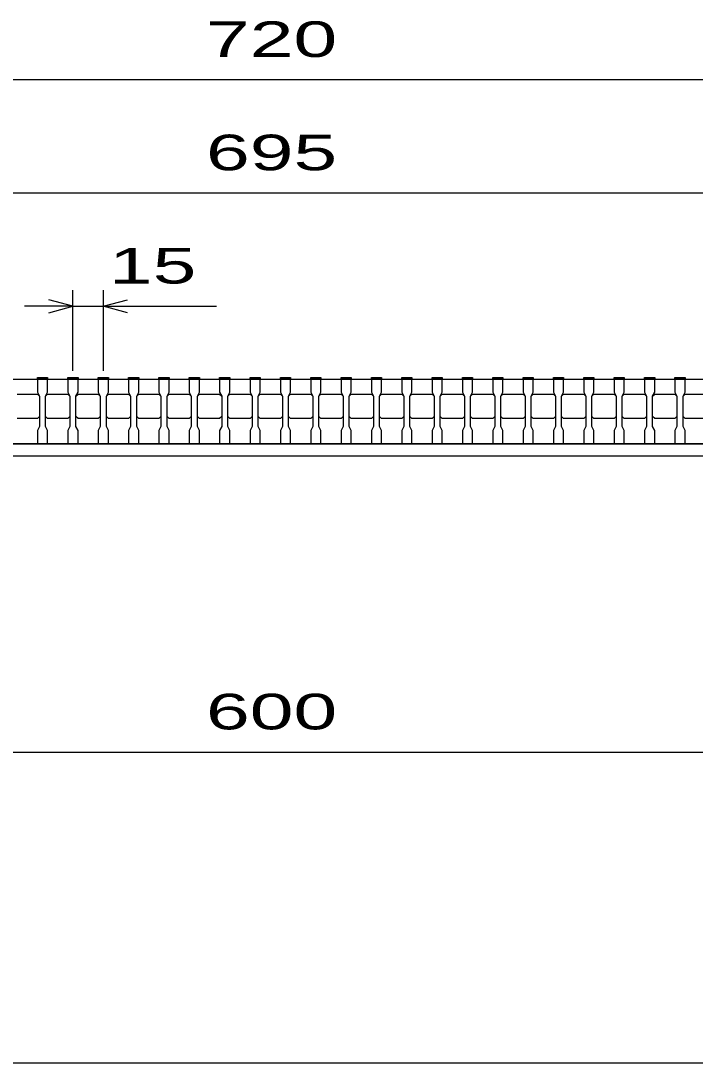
# Model space of a CAD drawing. Units: millimetres, scale not verified. Extents: x -1456 to 1385, y -1026 to 843.
# Drawn here: x -868 to -535, y -917 to -402 of the extents above; entities that cross this region are included whole.
import ezdxf
from ezdxf.enums import TextEntityAlignment as Align

# ---------------------------------------------------------------- set-up
doc = ezdxf.new("R2010")
doc.units = ezdxf.units.MM
doc.header["$LTSCALE"] = 8
for name, color, linetype, lineweight in [('0_2', 150, 'Continuous', 25), ('16', 3, 'Continuous', 25), ('19', 6, 'Continuous', 25), ('22', 4, 'Continuous', 25)]:
    doc.layers.add(name, color=color, linetype=linetype, lineweight=lineweight)
doc.styles.add('ベクトル', font='')
doc.styles.get('ベクトル').set_extended_font_data('ベクトル')

msp = doc.modelspace()

# ---------------------------------------------------------------- linework, layer by layer
at = {"layer": '0_2'}
msp.add_line((1384.8, -917.2), (-1383.2, -917.2), dxfattribs=at)
at = {"layer": '16'}
for p, q in [((-1085, -579), (-390, -579)), ((-860, -579), (-860, -578.3)), ((-860, -578.3), (-855, -578.3)), ((-860, -579), (-860, -585.5)), ((-855, -579), (-860, -579)), ((-855, -578.3), (-855, -579)), ((-855, -585.5), (-855, -579)), ((-845, -579), (-845, -578.3)), ((-845, -578.3), (-840, -578.3)), ((-845, -579), (-845, -585.5)), ((-840, -579), (-845, -579)), ((-840, -578.3), (-840, -579)), ((-840, -585.5), (-840, -579)), ((-830, -579), (-830, -578.3)), ((-830, -578.3), (-825, -578.3)), ((-830, -579), (-830, -585.5)), ((-825, -579), (-830, -579)), ((-825, -578.3), (-825, -579)), ((-825, -585.5), (-825, -579)), ((-815, -579), (-815, -578.3)), ((-815, -578.3), (-810, -578.3)), ((-815, -579), (-815, -585.5)), ((-810, -579), (-815, -579)), ((-810, -578.3), (-810, -579)), ((-810, -585.5), (-810, -579)), ((-800, -579), (-800, -578.3)), ((-800, -578.3), (-795, -578.3)), ((-800, -579), (-800, -585.5)), ((-795, -579), (-800, -579)), ((-795, -578.3), (-795, -579)), ((-795, -585.5), (-795, -579)), ((-785, -579), (-785, -578.3)), ((-785, -578.3), (-780, -578.3)), ((-785, -579), (-785, -585.5)), ((-780, -579), (-785, -579)), ((-780, -578.3), (-780, -579)), ((-780, -585.5), (-780, -579)), ((-770, -579), (-770, -578.3)), ((-770, -578.3), (-765, -578.3)), ((-770, -579), (-770, -585.5)), ((-765, -579), (-770, -579)), ((-765, -578.3), (-765, -579)), ((-765, -585.5), (-765, -579)), ((-755, -579), (-755, -578.3)), ((-755, -578.3), (-750, -578.3)), ((-755, -579), (-755, -585.5)), ((-750, -579), (-755, -579)), ((-750, -578.3), (-750, -579)), ((-750, -585.5), (-750, -579)), ((-740, -579), (-740, -578.3)), ((-740, -578.3), (-735, -578.3)), ((-740, -579), (-740, -585.5)), ((-735, -579), (-740, -579)), ((-735, -578.3), (-735, -579)), ((-735, -585.5), (-735, -579)), ((-725, -579), (-725, -578.3)), ((-725, -578.3), (-720, -578.3)), ((-725, -579), (-725, -585.5)), ((-720, -579), (-725, -579)), ((-720, -578.3), (-720, -579)), ((-720, -585.5), (-720, -579)), ((-710, -579), (-710, -578.3)), ((-710, -578.3), (-705, -578.3)), ((-710, -579), (-710, -585.5)), ((-705, -579), (-710, -579)), ((-705, -578.3), (-705, -579)), ((-705, -585.5), (-705, -579)), ((-695, -579), (-695, -578.3)), ((-695, -578.3), (-690, -578.3)), ((-695, -579), (-695, -585.5)), ((-690, -579), (-695, -579)), ((-690, -578.3), (-690, -579)), ((-690, -585.5), (-690, -579)), ((-680, -579), (-680, -578.3)), ((-680, -578.3), (-675, -578.3)), ((-680, -579), (-680, -585.5)), ((-675, -579), (-680, -579)), ((-675, -578.3), (-675, -579)), ((-675, -585.5), (-675, -579)), ((-665, -579), (-665, -578.3)), ((-665, -578.3), (-660, -578.3)), ((-665, -579), (-665, -585.5)), ((-660, -579), (-665, -579)), ((-660, -578.3), (-660, -579)), ((-660, -585.5), (-660, -579)), ((-650, -579), (-650, -578.3)), ((-650, -578.3), (-645, -578.3)), ((-650, -579), (-650, -585.5)), ((-645, -579), (-650, -579)), ((-645, -578.3), (-645, -579)), ((-645, -585.5), (-645, -579)), ((-635, -579), (-635, -578.3)), ((-635, -578.3), (-630, -578.3)), ((-635, -579), (-635, -585.5)), ((-630, -579), (-635, -579)), ((-630, -578.3), (-630, -579)), ((-630, -585.5), (-630, -579)), ((-620, -579), (-620, -578.3)), ((-620, -578.3), (-615, -578.3)), ((-620, -579), (-620, -585.5)), ((-615, -579), (-620, -579)), ((-615, -578.3), (-615, -579)), ((-615, -585.5), (-615, -579)), ((-605, -579), (-605, -578.3)), ((-605, -578.3), (-600, -578.3)), ((-605, -579), (-605, -585.5)), ((-600, -579), (-605, -579)), ((-600, -578.3), (-600, -579)), ((-600, -585.5), (-600, -579)), ((-590, -579), (-590, -578.3)), ((-590, -578.3), (-585, -578.3)), ((-590, -579), (-590, -585.5)), ((-585, -579), (-590, -579)), ((-585, -578.3), (-585, -579)), ((-585, -585.5), (-585, -579)), ((-575, -579), (-575, -578.3)), ((-575, -578.3), (-570, -578.3)), ((-575, -579), (-575, -585.5)), ((-570, -579), (-575, -579)), ((-570, -578.3), (-570, -579)), ((-570, -585.5), (-570, -579)), ((-560, -579), (-560, -578.3)), ((-560, -578.3), (-555, -578.3)), ((-560, -579), (-560, -585.5)), ((-555, -579), (-560, -579)), ((-555, -578.3), (-555, -579)), ((-555, -585.5), (-555, -579)), ((-545, -579), (-545, -578.3)), ((-545, -578.3), (-540, -578.3)), ((-545, -579), (-545, -585.5)), ((-540, -579), (-545, -579)), ((-540, -578.3), (-540, -579)), ((-540, -585.5), (-540, -579)), ((-870, -586.5), (-860, -586.5)), ((-860, -585.5), (-859, -587.5)), ((-860, -586.5), (-859, -587.5)), ((-856, -587.5), (-855, -585.5)), ((-856, -587.5), (-855, -586.5)), ((-855, -586.5), (-845, -586.5)), ((-845, -585.5), (-844, -587.5)), ((-845, -586.5), (-844, -587.5)), ((-841, -587.5), (-840, -585.5)), ((-841, -587.5), (-840, -586.5)), ((-840, -586.5), (-830, -586.5)), ((-830, -585.5), (-829, -587.5)), ((-830, -586.5), (-829, -587.5)), ((-826, -587.5), (-825, -585.5)), ((-826, -587.5), (-825, -586.5)), ((-825, -586.5), (-815, -586.5)), ((-815, -585.5), (-814, -587.5)), ((-815, -586.5), (-814, -587.5)), ((-811, -587.5), (-810, -585.5)), ((-811, -587.5), (-810, -586.5)), ((-810, -586.5), (-800, -586.5)), ((-800, -585.5), (-799, -587.5)), ((-800, -586.5), (-799, -587.5)), ((-796, -587.5), (-795, -585.5)), ((-796, -587.5), (-795, -586.5)), ((-795, -586.5), (-785, -586.5)), ((-785, -585.5), (-784, -587.5)), ((-785, -586.5), (-784, -587.5)), ((-781, -587.5), (-780, -585.5)), ((-781, -587.5), (-780, -586.5)), ((-780, -586.5), (-770, -586.5)), ((-770, -585.5), (-769, -587.5)), ((-770, -586.5), (-769, -587.5)), ((-766, -587.5), (-765, -585.5)), ((-766, -587.5), (-765, -586.5)), ((-765, -586.5), (-755, -586.5)), ((-755, -585.5), (-754, -587.5)), ((-755, -586.5), (-754, -587.5)), ((-751, -587.5), (-750, -585.5)), ((-751, -587.5), (-750, -586.5)), ((-750, -586.5), (-740, -586.5)), ((-740, -585.5), (-739, -587.5)), ((-740, -586.5), (-739, -587.5)), ((-736, -587.5), (-735, -585.5)), ((-736, -587.5), (-735, -586.5)), ((-735, -586.5), (-725, -586.5)), ((-725, -585.5), (-724, -587.5)), ((-725, -586.5), (-724, -587.5)), ((-721, -587.5), (-720, -585.5)), ((-721, -587.5), (-720, -586.5)), ((-720, -586.5), (-710, -586.5)), ((-710, -585.5), (-709, -587.5)), ((-710, -586.5), (-709, -587.5)), ((-706, -587.5), (-705, -585.5)), ((-706, -587.5), (-705, -586.5)), ((-705, -586.5), (-695, -586.5)), ((-695, -585.5), (-694, -587.5)), ((-695, -586.5), (-694, -587.5)), ((-691, -587.5), (-690, -585.5)), ((-691, -587.5), (-690, -586.5)), ((-690, -586.5), (-680, -586.5)), ((-680, -585.5), (-679, -587.5)), ((-680, -586.5), (-679, -587.5)), ((-676, -587.5), (-675, -585.5)), ((-676, -587.5), (-675, -586.5)), ((-675, -586.5), (-665, -586.5)), ((-665, -585.5), (-664, -587.5)), ((-665, -586.5), (-664, -587.5)), ((-661, -587.5), (-660, -585.5)), ((-661, -587.5), (-660, -586.5)), ((-660, -586.5), (-650, -586.5)), ((-650, -585.5), (-649, -587.5)), ((-650, -586.5), (-649, -587.5)), ((-646, -587.5), (-645, -585.5)), ((-646, -587.5), (-645, -586.5)), ((-645, -586.5), (-635, -586.5)), ((-635, -585.5), (-634, -587.5)), ((-635, -586.5), (-634, -587.5)), ((-631, -587.5), (-630, -585.5)), ((-631, -587.5), (-630, -586.5)), ((-630, -586.5), (-620, -586.5)), ((-620, -585.5), (-619, -587.5)), ((-620, -586.5), (-619, -587.5)), ((-616, -587.5), (-615, -585.5)), ((-616, -587.5), (-615, -586.5)), ((-615, -586.5), (-605, -586.5)), ((-605, -585.5), (-604, -587.5)), ((-605, -586.5), (-604, -587.5)), ((-601, -587.5), (-600, -585.5)), ((-601, -587.5), (-600, -586.5)), ((-600, -586.5), (-590, -586.5)), ((-590, -585.5), (-589, -587.5)), ((-590, -586.5), (-589, -587.5)), ((-586, -587.5), (-585, -585.5)), ((-586, -587.5), (-585, -586.5)), ((-585, -586.5), (-575, -586.5)), ((-575, -585.5), (-574, -587.5)), ((-575, -586.5), (-574, -587.5)), ((-571, -587.5), (-570, -585.5)), ((-571, -587.5), (-570, -586.5)), ((-570, -586.5), (-560, -586.5)), ((-560, -585.5), (-559, -587.5)), ((-560, -586.5), (-559, -587.5)), ((-556, -587.5), (-555, -585.5)), ((-556, -587.5), (-555, -586.5)), ((-555, -586.5), (-545, -586.5)), ((-545, -585.5), (-544, -587.5)), ((-545, -586.5), (-544, -587.5)), ((-541, -587.5), (-540, -585.5)), ((-541, -587.5), (-540, -586.5)), ((-540, -586.5), (-530, -586.5)), ((-859, -587.5), (-859, -602.5)), ((-856, -602.5), (-856, -587.5)), ((-844, -587.5), (-844, -602.5)), ((-841, -602.5), (-841, -587.5)), ((-829, -587.5), (-829, -602.5)), ((-826, -602.5), (-826, -587.5)), ((-814, -587.5), (-814, -602.5)), ((-811, -602.5), (-811, -587.5)), ((-799, -587.5), (-799, -602.5)), ((-796, -602.5), (-796, -587.5)), ((-784, -587.5), (-784, -602.5)), ((-781, -602.5), (-781, -587.5)), ((-769, -587.5), (-769, -602.5)), ((-766, -602.5), (-766, -587.5)), ((-754, -587.5), (-754, -602.5)), ((-751, -602.5), (-751, -587.5)), ((-739, -587.5), (-739, -602.5)), ((-736, -602.5), (-736, -587.5)), ((-724, -587.5), (-724, -602.5)), ((-721, -602.5), (-721, -587.5)), ((-709, -587.5), (-709, -602.5)), ((-706, -602.5), (-706, -587.5)), ((-694, -587.5), (-694, -602.5)), ((-691, -602.5), (-691, -587.5)), ((-679, -587.5), (-679, -602.5)), ((-676, -602.5), (-676, -587.5)), ((-664, -587.5), (-664, -602.5)), ((-661, -602.5), (-661, -587.5)), ((-649, -587.5), (-649, -602.5)), ((-646, -602.5), (-646, -587.5)), ((-634, -587.5), (-634, -602.5)), ((-631, -602.5), (-631, -587.5)), ((-619, -587.5), (-619, -602.5)), ((-616, -602.5), (-616, -587.5)), ((-604, -587.5), (-604, -602.5)), ((-601, -602.5), (-601, -587.5)), ((-589, -587.5), (-589, -602.5)), ((-586, -602.5), (-586, -587.5)), ((-574, -587.5), (-574, -602.5)), ((-571, -602.5), (-571, -587.5)), ((-559, -587.5), (-559, -602.5)), ((-556, -602.5), (-556, -587.5)), ((-544, -587.5), (-544, -602.5)), ((-541, -602.5), (-541, -587.5)), ((-859, -597.5), (-860, -598.5)), ((-855, -598.5), (-856, -597.5)), ((-844, -597.5), (-845, -598.5)), ((-840, -598.5), (-841, -597.5)), ((-829, -597.5), (-830, -598.5)), ((-825, -598.5), (-826, -597.5)), ((-814, -597.5), (-815, -598.5)), ((-810, -598.5), (-811, -597.5)), ((-799, -597.5), (-800, -598.5)), ((-795, -598.5), (-796, -597.5)), ((-784, -597.5), (-785, -598.5)), ((-780, -598.5), (-781, -597.5)), ((-769, -597.5), (-770, -598.5)), ((-765, -598.5), (-766, -597.5)), ((-754, -597.5), (-755, -598.5)), ((-750, -598.5), (-751, -597.5)), ((-739, -597.5), (-740, -598.5)), ((-735, -598.5), (-736, -597.5)), ((-724, -597.5), (-725, -598.5)), ((-720, -598.5), (-721, -597.5)), ((-709, -597.5), (-710, -598.5)), ((-705, -598.5), (-706, -597.5)), ((-694, -597.5), (-695, -598.5)), ((-690, -598.5), (-691, -597.5)), ((-679, -597.5), (-680, -598.5)), ((-675, -598.5), (-676, -597.5)), ((-664, -597.5), (-665, -598.5)), ((-660, -598.5), (-661, -597.5)), ((-649, -597.5), (-650, -598.5)), ((-645, -598.5), (-646, -597.5)), ((-634, -597.5), (-635, -598.5)), ((-630, -598.5), (-631, -597.5)), ((-619, -597.5), (-620, -598.5)), ((-615, -598.5), (-616, -597.5)), ((-604, -597.5), (-605, -598.5)), ((-600, -598.5), (-601, -597.5)), ((-589, -597.5), (-590, -598.5)), ((-585, -598.5), (-586, -597.5)), ((-574, -597.5), (-575, -598.5)), ((-570, -598.5), (-571, -597.5)), ((-559, -597.5), (-560, -598.5)), ((-555, -598.5), (-556, -597.5)), ((-544, -597.5), (-545, -598.5)), ((-540, -598.5), (-541, -597.5)), ((-860, -598.5), (-870, -598.5)), ((-859, -602.5), (-860, -604.5)), ((-855, -604.5), (-856, -602.5)), ((-845, -598.5), (-855, -598.5)), ((-844, -602.5), (-845, -604.5)), ((-840, -604.5), (-841, -602.5)), ((-830, -598.5), (-840, -598.5)), ((-829, -602.5), (-830, -604.5)), ((-825, -604.5), (-826, -602.5)), ((-815, -598.5), (-825, -598.5)), ((-814, -602.5), (-815, -604.5)), ((-810, -604.5), (-811, -602.5)), ((-800, -598.5), (-810, -598.5)), ((-799, -602.5), (-800, -604.5)), ((-795, -604.5), (-796, -602.5)), ((-785, -598.5), (-795, -598.5)), ((-784, -602.5), (-785, -604.5)), ((-780, -604.5), (-781, -602.5)), ((-770, -598.5), (-780, -598.5)), ((-769, -602.5), (-770, -604.5)), ((-765, -604.5), (-766, -602.5)), ((-755, -598.5), (-765, -598.5)), ((-754, -602.5), (-755, -604.5)), ((-750, -604.5), (-751, -602.5)), ((-740, -598.5), (-750, -598.5)), ((-739, -602.5), (-740, -604.5)), ((-735, -604.5), (-736, -602.5)), ((-725, -598.5), (-735, -598.5)), ((-724, -602.5), (-725, -604.5)), ((-720, -604.5), (-721, -602.5)), ((-710, -598.5), (-720, -598.5)), ((-709, -602.5), (-710, -604.5)), ((-705, -604.5), (-706, -602.5)), ((-695, -598.5), (-705, -598.5)), ((-694, -602.5), (-695, -604.5)), ((-690, -604.5), (-691, -602.5)), ((-680, -598.5), (-690, -598.5)), ((-679, -602.5), (-680, -604.5)), ((-675, -604.5), (-676, -602.5)), ((-665, -598.5), (-675, -598.5)), ((-664, -602.5), (-665, -604.5)), ((-660, -604.5), (-661, -602.5)), ((-650, -598.5), (-660, -598.5)), ((-649, -602.5), (-650, -604.5)), ((-645, -604.5), (-646, -602.5)), ((-635, -598.5), (-645, -598.5)), ((-634, -602.5), (-635, -604.5)), ((-630, -604.5), (-631, -602.5)), ((-620, -598.5), (-630, -598.5)), ((-619, -602.5), (-620, -604.5)), ((-615, -604.5), (-616, -602.5)), ((-605, -598.5), (-615, -598.5)), ((-604, -602.5), (-605, -604.5)), ((-600, -604.5), (-601, -602.5)), ((-590, -598.5), (-600, -598.5)), ((-589, -602.5), (-590, -604.5)), ((-585, -604.5), (-586, -602.5)), ((-575, -598.5), (-585, -598.5)), ((-574, -602.5), (-575, -604.5)), ((-570, -604.5), (-571, -602.5)), ((-560, -598.5), (-570, -598.5)), ((-559, -602.5), (-560, -604.5)), ((-555, -604.5), (-556, -602.5)), ((-545, -598.5), (-555, -598.5)), ((-544, -602.5), (-545, -604.5)), ((-540, -604.5), (-541, -602.5)), ((-530, -598.5), (-540, -598.5)), ((-860, -604.5), (-860, -611)), ((-855, -611), (-855, -604.5)), ((-845, -604.5), (-845, -611)), ((-840, -611), (-840, -604.5)), ((-830, -604.5), (-830, -611)), ((-825, -611), (-825, -604.5)), ((-815, -604.5), (-815, -611)), ((-810, -611), (-810, -604.5)), ((-800, -604.5), (-800, -611)), ((-795, -611), (-795, -604.5)), ((-785, -604.5), (-785, -611)), ((-780, -611), (-780, -604.5)), ((-770, -604.5), (-770, -611)), ((-765, -611), (-765, -604.5)), ((-755, -604.5), (-755, -611)), ((-750, -611), (-750, -604.5)), ((-740, -604.5), (-740, -611)), ((-735, -611), (-735, -604.5)), ((-725, -604.5), (-725, -611)), ((-720, -611), (-720, -604.5)), ((-710, -604.5), (-710, -611)), ((-705, -611), (-705, -604.5)), ((-695, -604.5), (-695, -611)), ((-690, -611), (-690, -604.5)), ((-680, -604.5), (-680, -611)), ((-675, -611), (-675, -604.5)), ((-665, -604.5), (-665, -611)), ((-660, -611), (-660, -604.5)), ((-650, -604.5), (-650, -611)), ((-645, -611), (-645, -604.5)), ((-635, -604.5), (-635, -611)), ((-630, -611), (-630, -604.5)), ((-620, -604.5), (-620, -611)), ((-615, -611), (-615, -604.5)), ((-605, -604.5), (-605, -611)), ((-600, -611), (-600, -604.5)), ((-590, -604.5), (-590, -611)), ((-585, -611), (-585, -604.5)), ((-575, -604.5), (-575, -611)), ((-570, -611), (-570, -604.5)), ((-560, -604.5), (-560, -611)), ((-555, -611), (-555, -604.5)), ((-545, -604.5), (-545, -611)), ((-540, -611), (-540, -604.5)), ((-1085, -611), (-390, -611)), ((-860, -611), (-855, -611)), ((-845, -611), (-840, -611)), ((-830, -611), (-825, -611)), ((-815, -611), (-810, -611)), ((-800, -611), (-795, -611)), ((-785, -611), (-780, -611)), ((-770, -611), (-765, -611)), ((-755, -611), (-750, -611)), ((-740, -611), (-735, -611)), ((-725, -611), (-720, -611)), ((-710, -611), (-705, -611)), ((-695, -611), (-690, -611)), ((-680, -611), (-675, -611)), ((-665, -611), (-660, -611)), ((-650, -611), (-645, -611)), ((-635, -611), (-630, -611)), ((-620, -611), (-615, -611)), ((-605, -611), (-600, -611)), ((-590, -611), (-585, -611)), ((-575, -611), (-570, -611)), ((-560, -611), (-555, -611)), ((-545, -611), (-540, -611))]:
    msp.add_line(p, q, dxfattribs=at)
at = {"layer": '19'}
for p, q in [((-383.5, -611), (-1091.5, -611)), ((-1096.5, -617), (-378.5, -617))]:
    msp.add_line(p, q, dxfattribs=at)
at = {"layer": '22'}
for p, q in [((-1097.5, -431), (-377.5, -431)), ((-1085, -487), (-390, -487)), ((-842.5, -575), (-842.5, -535)), ((-827.5, -535), (-827.5, -575)), ((-842.5, -543), (-854.5, -539.8)), ((-827.5, -543), (-815.5, -539.8)), ((-842.5, -543), (-866.5, -543)), ((-854.5, -546.2), (-842.5, -543)), ((-842.5, -543), (-827.5, -543)), ((-815.5, -546.2), (-827.5, -543)), ((-827.5, -543), (-771.5, -543)), ((-1037.5, -763.4), (-437.5, -763.4))]:
    msp.add_line(p, q, dxfattribs=at)

# ---------------------------------------------------------------- texts
at = {"layer": '22', "color": 2, "style": 'ベクトル', "width": 1.65}
for s, p in [(' 720 ', (-787.5, -411)), (' 695 ', (-787.5, -467)), (' 15 ', (-835.5, -523)), (' 600 ', (-787.5, -743.4))]:
    msp.add_text(s, height=17.6, dxfattribs=at).set_placement(p, align=Align.MIDDLE_LEFT)

doc.saveas('drawing.dxf')
